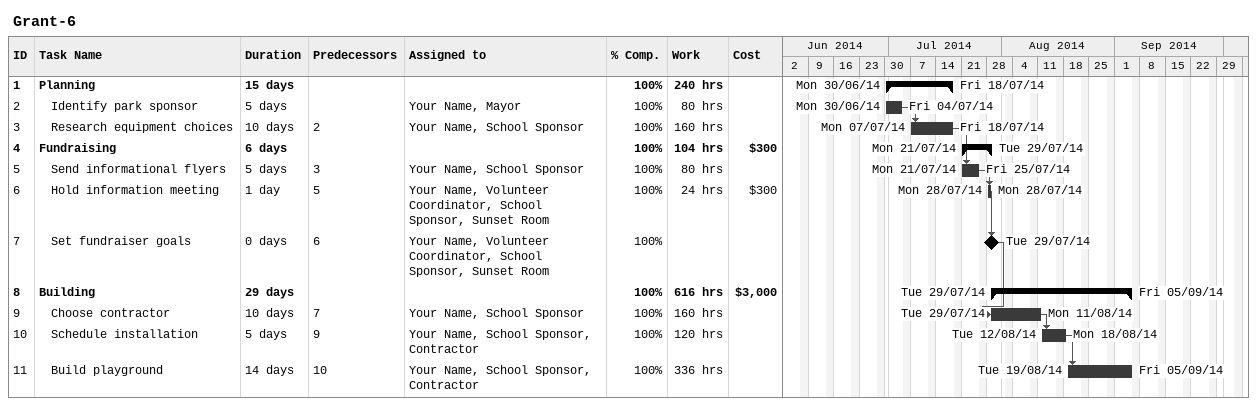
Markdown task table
Grant-6

| ID | Level | Task | Duration | Start | Finish | Predecessors | Resources | % complete | Work (h) | Cost ($) |
|---|---|---|---|---|---|---|---|---|---|---|
| 1 | 1 | **Planning** | 15d | 2014-06-30 | 2014-07-18 |  |  | 100 | 240 |  |
| 2 | 2 | Identify park sponsor | 5d | 2014-06-30 | 2014-07-04 |  | Your Name, Mayor | 100 | 80 |  |
| 3 | 2 | Research equipment choices | 10d | 2014-07-07 | 2014-07-18 | 2 | Your Name, School Sponsor | 100 | 160 |  |
| 4 | 1 | **Fundraising** | 6d | 2014-07-21 | 2014-07-29 |  |  | 100 | 104 | 300 |
| 5 | 2 | Send informational flyers | 5d | 2014-07-21 | 2014-07-25 | 3 | Your Name, School Sponsor | 100 | 80 |  |
| 6 | 2 | Hold information meeting | 1d | 2014-07-28 | 2014-07-28 | 5 | Your Name, Volunteer Coordinator, School Sponsor, Sunset Room | 100 | 24 | 300 |
| 7 | 2 | Set fundraiser goals | 0d | 2014-07-29 | 2014-07-29 | 6 | Your Name, Volunteer Coordinator, School Sponsor, Sunset Room | 100 |  |  |
| 8 | 1 | **Building** | 29d | 2014-07-29 | 2014-09-05 |  |  | 100 | 616 | 3000 |
| 9 | 2 | Choose contractor | 10d | 2014-07-29 | 2014-08-11 | 7 | Your Name, School Sponsor | 100 | 160 |  |
| 10 | 2 | Schedule installation | 5d | 2014-08-12 | 2014-08-18 | 9 | Your Name, School Sponsor, Contractor | 100 | 120 |  |
| 11 | 2 | Build playground | 14d | 2014-08-19 | 2014-09-05 | 10 | Your Name, School Sponsor, Contractor | 100 | 336 |  |
